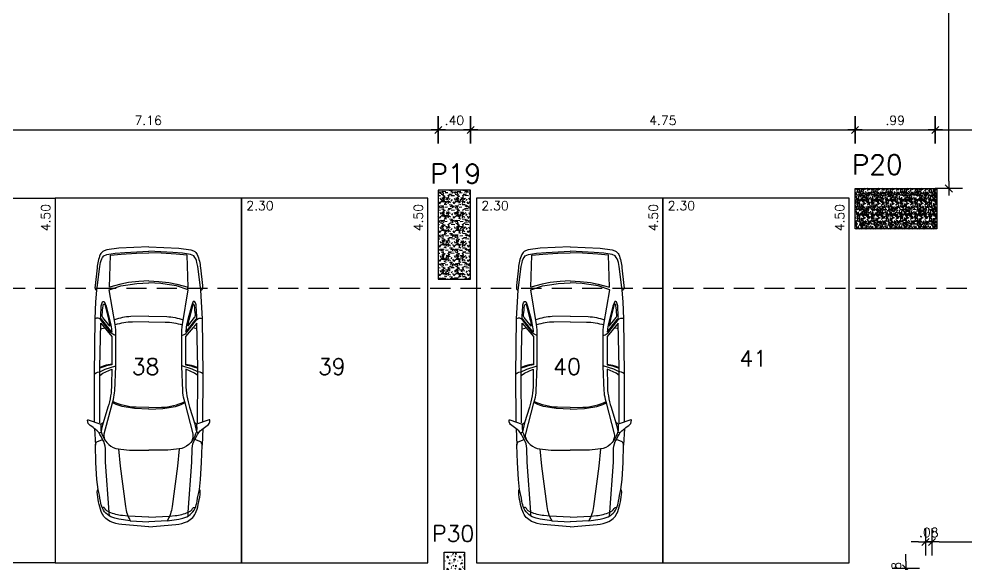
# Model space of a CAD drawing. Header units: millimetres. Extents: x -184.9 to -112.9, y 0.4 to 45.1.
# Drawn here: x -139.86 to -128.16, y 16.68 to 23.41 of the extents above; entities that cross this region are included whole.
import ezdxf

# ---------------------------------------------------------------- set-up
doc = ezdxf.new("R2010")
doc.units = ezdxf.units.MM
doc.linetypes.add('DASHED2', pattern=[0.375, 0.25, -0.125])
for name, color, linetype in [('COTA', 11, 'Continuous'), ('HACHURA 1', 8, 'Continuous'), ('HACHURA PILAR VIGA', 8, 'Continuous'), ('LINHA', 1, 'Continuous'), ('PAREDE', 7, 'Continuous'), ('PILAR', 21, 'Continuous'), ('PROJECAO', 1, 'DASHED2'), ('TEXTO 1', 3, 'Continuous'), ('TEXTO 2', 2, 'Continuous')]:
    doc.layers.add(name, color=color, linetype=linetype)
doc.styles.add('ROMANS', font='romans.shx')
doc.dimstyles.new('TICK75', dxfattribs={"dimtxt": 0.1125, "dimasz": 0.08800000000000001, "dimexe": 0.18, "dimexo": 0.0625, "dimgap": 0.061, "dimtad": 1, "dimrnd": 0.005, "dimzin": 4, "dimdsep": 46, "dimtxsty": 'ROMANS', "dimblk1": 'TICK', "dimblk2": 'TICK', "dimsah": 1, "dimcen": 0.09, "dimse1": 1, "dimse2": 1, "dimclrt": 2, "dimaunit": 1, "dimadec": 0, "dimazin": 0, "dimtfac": 1, "dimtix": 1, "dimtmove": 2, "dimatfit": 3, "dimldrblk": 'TICK', "dimfxl": 1, "dimtolj": 1, "dimtzin": 0, "dimarcsym": 0})

# ---------------------------------------------------------------- blocks, each defined once
blk = doc.blocks.new('TICK')
at = {"layer": 'COTA'}
for p, q in [((0, 1.907592907288972), (0, -1.907600000000002)), ((-1, 0), (1, 0))]:
    blk.add_line(p, q, dxfattribs=at)
at = {"layer": 'COTA', "color": 2}
blk.add_line((0.5, 0.5), (-0.5, -0.5), dxfattribs=at)
blk = doc.blocks.new('*D266')
at = {"layer": 'COTA', "color": 0, "lineweight": -2}
for p, q in [((-128.9066756238203, 16.7185499016454), (-128.9066756238203, 16.8065499016454)), ((-128.9066756238203, 16.6305499016454), (-128.9066756238203, 16.5505499016454)), ((-128.9066756238203, 16.4625499016454), (-128.9066756238203, 16.37454990164539))]:
    blk.add_line(p, q, dxfattribs=at)
at = {"layer": 'Defpoints', "color": 0}
for p in [(-128.1643200238897, 16.6305499016454), (-128.9066756238203, 16.5505499016454), (-128.1643200238897, 16.5505499016454)]:
    blk.add_point(p, dxfattribs=at)
at = {"layer": 'COTA', "color": 0, "lineweight": -2, "xscale": 0.08800000000000001, "yscale": 0.08800000000000001, "zscale": 0.08800000000000001}
for p, rotation in [((-128.9066756238203, 16.6305499016454), 270), ((-128.9066756238203, 16.5505499016454), 90)]:
    blk.add_blockref('TICK', p, dxfattribs=dict(at, rotation=rotation))
at = {"layer": 'COTA', "color": 2, "insert": (-129.0239256238203, 16.5905499016454), "char_height": 0.1125, "attachment_point": 5, "rotation": 90, "style": 'ROMANS'}
blk.add_mtext('\\A1;.08', dxfattribs=at)
blk = doc.blocks.new('*D264')
at = {"layer": 'COTA', "color": 0, "lineweight": -2}
blk.add_line((-128.4963200238878, 16.95653083899388), (-124.772320023889, 16.95653083899388), dxfattribs=at)
at = {"layer": 'Defpoints', "color": 0}
for p in [(-124.684320023889, 16.95653083899388), (-124.684320023889, 16.38639359414131), (-128.5843200238878, 16.1663935941413)]:
    blk.add_point(p, dxfattribs=at)
at = {"layer": 'COTA', "color": 0, "lineweight": -2, "xscale": 0.08800000000000001, "yscale": 0.08800000000000001, "zscale": 0.08800000000000001, "rotation": 180}
blk.add_blockref('TICK', (-128.5843200238878, 16.95653083899388), dxfattribs=at)
at = {"layer": 'COTA', "color": 0, "lineweight": -2, "xscale": 0.08800000000000001, "yscale": 0.08800000000000001, "zscale": 0.08800000000000001}
blk.add_blockref('TICK', (-124.684320023889, 16.95653083899388), dxfattribs=at)
at = {"layer": 'COTA', "color": 2, "insert": (-126.6343200238884, 17.07378083899388), "char_height": 0.1125, "attachment_point": 5, "style": 'ROMANS'}
blk.add_mtext('\\A1;3.90', dxfattribs=at)
blk = doc.blocks.new('*D263')
at = {"layer": 'COTA', "color": 0, "lineweight": -2}
for p, q in [((-128.7523200238878, 16.95653083899388), (-128.8403200238878, 16.95653083899388)), ((-128.6643200238878, 16.95653083899388), (-128.5843200238878, 16.95653083899388)), ((-128.4963200238878, 16.95653083899388), (-128.4083200238878, 16.95653083899388))]:
    blk.add_line(p, q, dxfattribs=at)
at = {"layer": 'Defpoints', "color": 0}
for p in [(-128.5843200238878, 16.95653083899388), (-128.6643200238878, 16.1663935941413), (-128.5843200238878, 16.1663935941413)]:
    blk.add_point(p, dxfattribs=at)
at = {"layer": 'COTA', "color": 0, "lineweight": -2, "xscale": 0.08800000000000001, "yscale": 0.08800000000000001, "zscale": 0.08800000000000001}
blk.add_blockref('TICK', (-128.6643200238878, 16.95653083899388), dxfattribs=at)
at = {"layer": 'COTA', "color": 0, "lineweight": -2, "xscale": 0.08800000000000001, "yscale": 0.08800000000000001, "zscale": 0.08800000000000001, "rotation": 180}
blk.add_blockref('TICK', (-128.5843200238878, 16.95653083899388), dxfattribs=at)
at = {"layer": 'COTA', "color": 2, "insert": (-128.6243200238878, 17.07378083899388), "char_height": 0.1125, "attachment_point": 5, "style": 'ROMANS'}
blk.add_mtext('\\A1;.08', dxfattribs=at)
blk = doc.blocks.new('*D235')
at = {"layer": 'COTA', "color": 0, "lineweight": -2}
blk.add_line((-128.4566717590405, 22.04138287924556), (-122.5173200238896, 22.04138287924556), dxfattribs=at)
at = {"layer": 'Defpoints', "color": 0}
for p in [(-122.4293200238896, 22.04138287924556), (-128.5446717590405, 21.31890395288275), (-122.4293200238896, 20.05554990164538)]:
    blk.add_point(p, dxfattribs=at)
at = {"layer": 'COTA', "color": 0, "lineweight": -2, "xscale": 0.08800000000000001, "yscale": 0.08800000000000001, "zscale": 0.08800000000000001, "rotation": 180}
blk.add_blockref('TICK', (-128.5446717590405, 22.04138287924556), dxfattribs=at)
at = {"layer": 'COTA', "color": 0, "lineweight": -2, "xscale": 0.08800000000000001, "yscale": 0.08800000000000001, "zscale": 0.08800000000000001}
blk.add_blockref('TICK', (-122.4293200238896, 22.04138287924556), dxfattribs=at)
at = {"layer": 'COTA', "color": 2, "insert": (-125.4869958914651, 22.15863287924556), "char_height": 0.1125, "attachment_point": 5, "style": 'ROMANS'}
blk.add_mtext('\\A1;6.12', dxfattribs=at)
blk = doc.blocks.new('*D234')
at = {"layer": 'COTA', "color": 0, "lineweight": -2}
blk.add_line((-129.4463200238876, 22.04138287924556), (-128.6326717590405, 22.04138287924556), dxfattribs=at)
at = {"layer": 'Defpoints', "color": 0}
for p in [(-128.5446717590405, 22.04138287924556), (-129.5343200238875, 21.31890395288278), (-128.5446717590405, 21.31890395288275)]:
    blk.add_point(p, dxfattribs=at)
at = {"layer": 'COTA', "color": 0, "lineweight": -2, "xscale": 0.08800000000000001, "yscale": 0.08800000000000001, "zscale": 0.08800000000000001, "rotation": 180}
blk.add_blockref('TICK', (-129.5343200238875, 22.04138287924556), dxfattribs=at)
at = {"layer": 'COTA', "color": 0, "lineweight": -2, "xscale": 0.08800000000000001, "yscale": 0.08800000000000001, "zscale": 0.08800000000000001}
blk.add_blockref('TICK', (-128.5446717590405, 22.04138287924556), dxfattribs=at)
at = {"layer": 'COTA', "color": 2, "insert": (-129.039495891464, 22.15863287924556), "char_height": 0.1125, "attachment_point": 5, "style": 'ROMANS'}
blk.add_mtext('\\A1;.99', dxfattribs=at)
blk = doc.blocks.new('*D233')
at = {"layer": 'COTA', "color": 0, "lineweight": -2}
blk.add_line((-134.1913200238884, 22.04138287924556), (-129.6223200238875, 22.04138287924556), dxfattribs=at)
at = {"layer": 'Defpoints', "color": 0}
for p in [(-129.5343200238875, 22.04138287924556), (-134.2793200238883, 21.29890395288268), (-129.5343200238875, 21.31890395288278)]:
    blk.add_point(p, dxfattribs=at)
at = {"layer": 'COTA', "color": 0, "lineweight": -2, "xscale": 0.08800000000000001, "yscale": 0.08800000000000001, "zscale": 0.08800000000000001, "rotation": 180}
blk.add_blockref('TICK', (-134.2793200238883, 22.04138287924556), dxfattribs=at)
at = {"layer": 'COTA', "color": 0, "lineweight": -2, "xscale": 0.08800000000000001, "yscale": 0.08800000000000001, "zscale": 0.08800000000000001}
blk.add_blockref('TICK', (-129.5343200238875, 22.04138287924556), dxfattribs=at)
at = {"layer": 'COTA', "color": 2, "insert": (-131.9068200238879, 22.15863287924556), "char_height": 0.1125, "attachment_point": 5, "style": 'ROMANS'}
blk.add_mtext('\\A1;4.75', dxfattribs=at)
blk = doc.blocks.new('*D232')
at = {"layer": 'COTA', "color": 0, "lineweight": -2}
blk.add_line((-134.5913200238884, 22.04138287924556), (-134.3673200238883, 22.04138287924556), dxfattribs=at)
at = {"layer": 'Defpoints', "color": 0}
for p in [(-134.2793200238883, 22.04138287924556), (-134.6793200238884, 21.29890395288268), (-134.2793200238883, 21.29890395288268)]:
    blk.add_point(p, dxfattribs=at)
at = {"layer": 'COTA', "color": 0, "lineweight": -2, "xscale": 0.08800000000000001, "yscale": 0.08800000000000001, "zscale": 0.08800000000000001, "rotation": 180}
blk.add_blockref('TICK', (-134.6793200238884, 22.04138287924556), dxfattribs=at)
at = {"layer": 'COTA', "color": 0, "lineweight": -2, "xscale": 0.08800000000000001, "yscale": 0.08800000000000001, "zscale": 0.08800000000000001}
blk.add_blockref('TICK', (-134.2793200238883, 22.04138287924556), dxfattribs=at)
at = {"layer": 'COTA', "color": 2, "insert": (-134.4793200238884, 22.15863287924556), "char_height": 0.1125, "attachment_point": 5, "style": 'ROMANS'}
blk.add_mtext('\\A1;.40', dxfattribs=at)
blk = doc.blocks.new('*D231')
at = {"layer": 'COTA', "color": 0, "lineweight": -2}
blk.add_line((-141.7513200238883, 22.04138287924556), (-134.7673200238884, 22.04138287924556), dxfattribs=at)
at = {"layer": 'Defpoints', "color": 0}
for p in [(-134.6793200238884, 22.04138287924556), (-141.8393200238883, 21.2989039528826), (-134.6793200238884, 21.29890395288268)]:
    blk.add_point(p, dxfattribs=at)
at = {"layer": 'COTA', "color": 0, "lineweight": -2, "xscale": 0.08800000000000001, "yscale": 0.08800000000000001, "zscale": 0.08800000000000001, "rotation": 180}
blk.add_blockref('TICK', (-141.8393200238883, 22.04138287924556), dxfattribs=at)
at = {"layer": 'COTA', "color": 0, "lineweight": -2, "xscale": 0.08800000000000001, "yscale": 0.08800000000000001, "zscale": 0.08800000000000001}
blk.add_blockref('TICK', (-134.6793200238884, 22.04138287924556), dxfattribs=at)
at = {"layer": 'COTA', "color": 2, "insert": (-138.2593200238884, 22.15863287924556), "char_height": 0.1125, "attachment_point": 5, "style": 'ROMANS'}
blk.add_mtext('\\A1;7.16', dxfattribs=at)
blk = doc.blocks.new('*D120')
at = {"layer": 'COTA', "color": 0, "lineweight": -2}
blk.add_line((-128.3768029590405, 21.40690395288275), (-128.3768029590405, 26.26090395288269), dxfattribs=at)
at = {"layer": 'Defpoints', "color": 0}
for p in [(-128.3768029590405, 26.34890395288269), (-128.1843200238856, 26.34890395288269), (-129.5343200238875, 21.31890395288275)]:
    blk.add_point(p, dxfattribs=at)
at = {"layer": 'COTA', "color": 0, "lineweight": -2, "xscale": 0.08800000000000001, "yscale": 0.08800000000000001, "zscale": 0.08800000000000001}
for p, rotation in [((-128.3768029590405, 26.34890395288269), 90), ((-128.3768029590405, 21.31890395288275), 270)]:
    blk.add_blockref('TICK', p, dxfattribs=dict(at, rotation=rotation))
at = {"layer": 'COTA', "color": 2, "insert": (-128.4940529590405, 23.83390395288272), "char_height": 0.1125, "attachment_point": 5, "rotation": 90, "style": 'ROMANS'}
blk.add_mtext('\\A1;5.03', dxfattribs=at)
blk = doc.blocks.new('VECTRA_P')
for p, q in [((1.15162914757218, 0.6822805562241001), (1.170250023715052, 0.6528511176516076)), ((1.961916044578647, 0.7454139204326111), (1.979962422656069, 0.7223204870060727)), ((1.979962422656069, 0.7223204870060727), (1.985978891584992, 0.7042858849629283)), ((1.985978891584992, 0.7042858849629283), (1.989588754992653, 0.6790374284784093)), ((1.989588754992653, 0.6790374284784093), (1.990423900686153, 0.671493906475348)), ((1.990423900686153, 0.671493906475348), (2.026474363584001, 0.5958986722658892)), ((2.068383374160682, 0.6255172471384185), (2.051368606376137, 0.671764355265168)), ((2.57970397046207, 0.6599597216620623), (2.594454901774334, 0.6032199314345235)), ((2.026474363584001, 0.5958986722658892), (2.072112204241598, 0.4536526510405565)), ((2.080714606053597, 0.581919385452693), (2.068383374160682, 0.6255172471384185)), ((2.085457364538449, 0.5582249002189883), (2.080714606053597, 0.581919385452693)), ((2.098737148128357, 0.5045626529906713), (2.085457364538449, 0.5582249002189883)), ((2.026474363584001, -0.5958986722660029), (2.072112204241598, -0.4536526510406702)), ((2.098737148128357, -0.5045626529906713), (2.085457364538449, -0.558224900219102)), ((1.990423900686153, -0.671493906475348), (2.026474363584001, -0.5958986722660029)), ((2.068383374160682, -0.6255172471384185), (2.051368606376137, -0.671764355265168)), ((2.080714606053597, -0.5819193854528066), (2.068383374160682, -0.6255172471384185)), ((2.085457364538449, -0.558224900219102), (2.080714606053597, -0.5819193854528066)), ((2.57970397046207, -0.659959721662176), (2.594454901774334, -0.6032199314345235)), ((1.15162914757218, -0.6822805562241001), (1.170250023715052, -0.6528511176517213)), ((1.961916044578647, -0.7454139204326111), (1.979962422656069, -0.7223204870060727)), ((1.979962422656069, -0.7223204870060727), (1.985978891584992, -0.7042858849629283)), ((1.985978891584992, -0.7042858849629283), (1.989588754992653, -0.679037428478523)), ((1.989588754992653, -0.679037428478523), (1.990423900686153, -0.671493906475348))]:
    blk.add_line(p, q)
for points in [[(-0.1320190883282919, 0), (-0.1008528512771925, 0.3712777887999437, -0.08670154319651346), (-0.05929786854237307, 0.5295766547779976, -0.2061370853005027), (0.07575582534574465, 0.6515446477206979, -0.06357708614580351), (0.3432660117429904, 0.7060409657887021, -0.1929015418481739), (0.3793655732205217, 0.6945910887162654), (0.5171960851145485, 0.7108090287478035), (0.7461727013100798, 0.7246750477327168), (0.9844009200173609, 0.7316080572252304, -0.2123161555323496), (1.031544989413998, 0.7122664558220322), (1.064733379409393, 0.6333655615015914), (1.105932718829692, 0.6539484086813445, 0.1044151366488792), (1.200920117955526, 0.7294188256335019, 0.0301351806626627), (1.253563734945978, 0.8014587652172622, -0.2682936796714216), (1.326807051562739, 0.8391939651780831, -0.4785956254922227), (1.33322840580616, 0.8303783016676789), (1.272714654757706, 0.6570473592398685), (1.205592214469572, 0.6575789908431489, 0.07179212366907503), (1.169655606317587, 0.6526825542728147, 0.07499638974959891), (1.055311823190578, 0.6004538237247061, 0.06072865727079466), (0.9932394701028251, 0.5482251102067721, 0.1684271616291917), (0.9344133794095235, 0.4151684846918897), (0.6970827053457818, 0.3922725282805004), (0.1430190510846003, 0.319669689655143, 0.09778805919175905), (-0.0518805754039704, 0.2539442399047402), (-0.02765396015858457, 0.4118647800966073), (-0.01496385400581346, 0.4671945899776802, -0.2331102208790654), (0.121166552410326, 0.6343367594729443, -0.06836519186026477), (0.2170667534214807, 0.6632412582611096, 0.01729510242172204), (0.3793655732205217, 0.6945910887162654, -1.253436740119883)], [(1.940061953170733, 0.6712413627540172), (1.973903712108701, 0.6277661184738008), (2.027083576273853, 0.5070015131835817), (1.81919857112964, 0.5094168206165932, -0.07434063790939607), (1.504953777822791, 0.5601379361052068), (1.291541432971783, 0.6263506538005004), (1.209012588917417, 0.646667233878361), (1.170250023715052, 0.6528511176516076)], [(1.302480391907473, 0.7423060514022382), (1.956488019347141, 0.7454784870308231), (2.719981998016639, 0.7363966926600369), (2.953366491197812, 0.724027900315491), (3.109233037354905, 0.7120479754479447), (3.435155155121226, 0.671325304586162), (3.492107656522627, 0.6606554445138499, -0.1399637996152884), (3.579909403339805, 0.6167904471864176), (3.598752007202737, 0.5730169360675745), (3.618832332368783, 0.4626404092400662), (3.629509649335454, 0.3282160887494001), (3.644570521449356, 0)], [(2.491741989655896, 0.4525810770871885), (2.499265473029567, 0.4769270229556923, -0.2003298297804957), (2.54221463858628, 0.5284238978956637), (2.703274031861039, 0.6560932425543342, 0.3624230789309417), (2.719981998016639, 0.7363966926600369, -80.84350076330199)], [(2.534698532370136, 0.5080397249730595), (2.711863858989151, 0.6496561353155812, -0.2146323262784144), (2.749444390069829, 0.659311796173597), (2.89439782008418, 0.65072898652204, -0.1319395890471765), (2.949158005421083, 0.6324904989821789, -0.5639220405625647), (2.948084284509111, 0.6056692188208217), (2.891176627432099, 0.5852850288679292), (2.70864266633707, 0.5370067075473344), (2.630260441439795, 0.519841088243993, -0.04639468910887844), (2.534698532370136, 0.5080397249730595, 1.803463411316748)], [(3.705103418840444, 0), (3.687676118608668, 0.4123476542511071), (3.666376141500322, 0.5768040427533379), (3.650885224581053, 0.6135648771266915, 0.1959473859716668), (3.598603413634144, 0.6658039790636394, 0.08120935695297105), (3.41700870031022, 0.709461599704241), (3.175920377006562, 0.7366809606781999), (3.144455636507253, 0.7379122608207354, 0.3157387096905431), (3.104851987431431, 0.7123847035670678, 0.1957327759611312)], [(0, 0), (0.01100997788407199, 0.2846534889434906), (0.01990737984293389, 0.3623728700364381, -0.0682736265983916), (0.06561340932655924, 0.5411331068120262, -0.1604009858186431), (0.1163875355390971, 0.6008365603314587, 0.06879540109318083), (0.1306029470446859, 0.6124578633485953, 0.4314913820364382), (0.1299568178129356, 0.6221422882064189), (0.121166552410326, 0.6343367594729443)], [(0.01380427847098531, 0.5384462209282219), (0.06561340932655924, 0.5411331068120262), (0.7545740267116834, 0.59217929466638), (0.9415556832018055, 0.5951214652479848, 0.1436300784178557), (1.064733379409393, 0.6333655615015914, -3.590325510716907)], [(1.045618133581172, 0.59388372044873), (1.076727934833489, 0.6047294415595843, -0.1328747460121915), (1.14068964302966, 0.6092944024107965), (1.566232963750565, 0.4994861561666539), (1.61415760560368, 0.4854507548602669, 0.06103242020598566), (1.731238507991758, 0.4661977104719881), (2.071216763625834, 0.4536549376532548), (2.569494616824027, 0.4523825266196582), (2.638939209312703, 0.4606149740656065), (3.118040953292134, 0.5408943775357784), (3.16894401815588, 0.3819467633020395), (3.190399290052714, 0.2533203557342176), (3.201126926001141, 0.1648896877585457), (3.212393651159488, 0)], [(2.618813082505106, 0.5352526315029991), (2.738148077828868, 0.6295860673130846, -0.2033426459790119), (2.776667617351364, 0.6401514130774331, 0.01387406641713885), (2.89751316936087, 0.6273220561341759, -0.2240254394216894), (2.918661142458333, 0.6152473752605374, -0.4267739444706883), (2.91647181800986, 0.6041927179279583), (2.715002453122445, 0.5522516273764495, -0.03871868372115205), (2.618813082505106, 0.5352526315029991, -4.743429449944328)], [(1.481285098968407, 0), (1.489861314243534, 0.1939859806047934), (1.500581560900347, 0.2796779036804082, -0.09356540660945266), (1.570813820307233, 0.498144588288028, -2.549356773437184)], [(1.500579436852966, 0), (1.506612150256963, 0.174864119810195, -0.1047644017369665), (1.585753946143235, 0.4937691635885813, 2.883450233120003)], [(2.675595540450946, 0), (2.67368617143126, 0.2247297064131999, 0.07648709176800697), (2.635403330633146, 0.4601958062893345, 15.10237595603503)], [(2.753879311264434, 0), (2.748151234121508, 0.245715505041403, 0.08483540131401172), (2.704118509171327, 0.4715365692737805, 10.94108114347921)], [(-0.1320190883282919, 0), (-0.1008528512771925, -0.3712777888000574, 0.08670154319651346), (-0.05929786854237307, -0.5295766547779976, 0.2061370853005027), (0.07575582534574465, -0.6515446477206979, 0.06357708614580351), (0.3432660117429904, -0.7060409657888158, 0.1929015418481739), (0.3793655732205217, -0.6945910887162654), (0.5171960851145485, -0.7108090287478035), (0.7461727013100798, -0.7246750477328305), (0.9844009200173609, -0.731608057225344, 0.2123161555323496), (1.031544989413998, -0.7122664558220322), (1.064733379409393, -0.6333655615017051), (1.105932718829692, -0.6539484086813445, -0.1044151366488792), (1.200920117955526, -0.7294188256335019, -0.0301351806626627), (1.253563734945978, -0.8014587652172622, 0.2682936796714216), (1.326807051562739, -0.8391939651781968, 0.4785956254922227), (1.33322840580616, -0.8303783016676789), (1.272714654757706, -0.6570473592399821), (1.205592214469572, -0.6575789908432625, -0.07179212366907503), (1.169655606317587, -0.6526825542728147, -0.07499638974959891), (1.055311823190578, -0.6004538237247061, -0.06072865727079466), (0.9932394701028251, -0.5482251102067721, -0.1684271616291917), (0.9344133794095235, -0.4151684846920034), (0.6970827053457818, -0.3922725282806141), (0.1430190510846003, -0.3196696896552567, -0.09778805919175905), (-0.0518805754039704, -0.2539442399048539), (-0.02765396015858457, -0.411864780096721), (-0.01496385400581346, -0.4671945899776802, 0.2331102208790654), (0.121166552410326, -0.634336759473058, 0.06836519186026477), (0.2170667534214807, -0.6632412582611096, -0.01729510242172204), (0.3793655732205217, -0.6945910887162654, 1.253436740119883)], [(0, 0), (0.01100997788407199, -0.2846534889434906), (0.01990737984293389, -0.3623728700365518, 0.0682736265983916), (0.06561340932655924, -0.5411331068120262, 0.1604009858186431), (0.1163875355390971, -0.6008365603314587, -0.06879540109318083), (0.1306029470446859, -0.612457863348709, -0.4314913820364382), (0.1299568178129356, -0.6221422882065326), (0.121166552410326, -0.634336759473058)], [(1.045618133581172, -0.59388372044873), (1.076727934833489, -0.6047294415595843, 0.1328747460121915), (1.14068964302966, -0.6092944024107965), (1.566232963750565, -0.4994861561666539), (1.61415760560368, -0.4854507548602669, -0.06103242020598566), (1.731238507991758, -0.4661977104719881), (2.071216763625834, -0.4536549376533685), (2.569494616824027, -0.4523825266196582), (2.638939209312703, -0.4606149740657202), (3.118040953292134, -0.5408943775357784), (3.16894401815588, -0.3819467633021532), (3.190399290052714, -0.2533203557342176), (3.201126926001141, -0.1648896877585457), (3.212393651159488, 0)], [(1.302480391907473, -0.7423060514022382), (1.956488019347141, -0.7454784870308231), (2.719981998016639, -0.7363966926601506), (2.953366491197812, -0.724027900315491), (3.109233037354905, -0.7120479754479447), (3.435155155121226, -0.671325304586162), (3.492107656522627, -0.6606554445139636, 0.1399637996152884), (3.579909403339805, -0.6167904471865313), (3.598752007202737, -0.5730169360675745), (3.618832332368783, -0.4626404092401799), (3.629509649335454, -0.3282160887496275), (3.644570521449356, 0)], [(1.481285098968407, 0), (1.489861314243534, -0.1939859806049071), (1.500581560900347, -0.2796779036805219, 0.09356540660945266), (1.570813820307233, -0.498144588288028, 2.549356773437184)], [(1.500579436852966, 0), (1.506612150256963, -0.1748641198103087, 0.1047644017369665), (1.585753946143235, -0.4937691635886949, -2.883450233120003)], [(2.675595540450946, 0), (2.67368617143126, -0.2247297064133136, -0.07648709176800697), (2.635403330633146, -0.4601958062894482, -15.10237595603503)], [(2.753879311264434, 0), (2.748151234121508, -0.245715505041403, -0.08483540131401172), (2.704118509171327, -0.4715365692737805, -10.94108114347921)], [(3.705103418840444, 0), (3.687676118608668, -0.4123476542511071), (3.666376141500322, -0.5768040427534515), (3.650885224581053, -0.6135648771266915, -0.1959473859716668), (3.598603413634144, -0.6658039790637531, -0.08120935695297105), (3.41700870031022, -0.7094615997043547), (3.175920377006562, -0.7366809606781999), (3.144455636507253, -0.7379122608207354, -0.3157387096905431), (3.104851987431431, -0.7123847035671815, -0.1957327759611312)], [(1.940061953170733, -0.6712413627541309), (1.973903712108701, -0.6277661184738008), (2.027083576273853, -0.5070015131836954), (1.81919857112964, -0.5094168206165932, 0.07434063790939607), (1.504953777822791, -0.5601379361052068), (1.291541432971783, -0.6263506538005004), (1.209012588917417, -0.646667233878361), (1.170250023715052, -0.6528511176517213)], [(2.491741989655896, -0.4525810770871885), (2.499265473029567, -0.4769270229556923, 0.2003298297804957), (2.54221463858628, -0.5284238978957774), (2.703274031861039, -0.6560932425543342, -0.3624230789309417), (2.719981998016639, -0.7363966926601506, 80.84350076330199)], [(2.534698532370136, -0.5080397249730595), (2.711863858989151, -0.6496561353156949, 0.2146323262784144), (2.749444390069829, -0.6593117961737107), (2.89439782008418, -0.6507289865221537, 0.1319395890471765), (2.949158005421083, -0.6324904989821789, 0.5639220405625647), (2.948084284509111, -0.6056692188208217), (2.891176627432099, -0.5852850288680429), (2.70864266633707, -0.5370067075474481), (2.630260441439795, -0.5198410882441067, 0.04639468910887844), (2.534698532370136, -0.5080397249730595, -1.803463411316748)], [(0.01380427847098531, -0.5384462209282219), (0.06561340932655924, -0.5411331068120262), (0.7545740267116834, -0.5921792946664937), (0.9415556832018055, -0.5951214652480985, -0.1436300784178557), (1.064733379409393, -0.6333655615017051, 3.590325510716907)], [(2.618813082505106, -0.5352526315029991), (2.738148077828868, -0.6295860673130846, 0.2033426459790119), (2.776667617351364, -0.6401514130775467, -0.01387406641713885), (2.89751316936087, -0.6273220561342896, 0.2240254394216894), (2.918661142458333, -0.6152473752606511, 0.4267739444706883), (2.91647181800986, -0.6041927179279583), (2.715002453122445, -0.5522516273766769, 0.03871868372115205), (2.618813082505106, -0.5352526315029991, 4.743429449944328)]]:
    blk.add_lwpolyline(points, format="xyb")
for points in [[(1.212392335146291, 0.74363472035634), (0.9844009200173609, 0.7316080572252304)], [(1.272714654757706, 0.6570473592398685), (1.297673131656929, 0.6244482501025459)], [(1.294064591853857, 0.6693665426258804), (1.940061953170733, 0.6712413627540172), (2.050083299866142, 0.6717930729574846), (2.66005630893266, 0.6581644038028571), (2.476662228310715, 0.5045626529906713), (2.088298292876033, 0.5045626529906713), (2.072177610864721, 0.5781282596408346), (2.059846408887942, 0.6150916681859826), (2.03991356029573, 0.6717420760440973)], [(3.23704989238399, 0), (3.231188897740527, 0.1366836483657607), (3.214458973123207, 0.2773760684380022), (3.195316758914156, 0.3836347962494528), (3.152778491820179, 0.5387725514564181), (3.590922589038996, 0.5260215163808653), (3.605810964572182, 0.3772592872267069), (3.618572450683615, 0.168992159598929), (3.622826289359487, 0)], [(-0.0518805754039704, 0.2539442399047402), (-0.06750177720167017, 0)], [(-0.0518805754039704, -0.2539442399048539), (-0.06750177720167017, 0)], [(3.23704989238399, 0), (3.231188897740527, -0.1366836483658744), (3.214458973123207, -0.2773760684380022), (3.195316758914156, -0.3836347962494528), (3.152778491820179, -0.5387725514565318), (3.590922589038996, -0.5260215163809789), (3.605810964572182, -0.3772592872268206), (3.618572450683615, -0.168992159598929), (3.622826289359487, 0)], [(1.294064591853857, -0.6693665426258804), (1.940061953170733, -0.6712413627541309), (2.050083299866142, -0.6717930729574846), (2.66005630893266, -0.6581644038029708), (2.476662228310715, -0.5045626529906713), (2.088298292876033, -0.5045626529906713), (2.072177610864721, -0.5781282596408346), (2.059846408887942, -0.6150916681859826), (2.03991356029573, -0.671742076044211)], [(1.272714654757706, -0.6570473592399821), (1.297673131656929, -0.6244482501025459)], [(1.212392335146291, -0.74363472035634), (0.9844009200173609, -0.731608057225344)]]:
    blk.add_lwpolyline(points)
for points in [[(0.9344133794095235, 0.4151684846918897, 0), (0.9293419320706562, 0.3808266873643333, 0), (0.916062627139322, 0.2630692569108533, 0), (0.916062627139322, 0, 0)], [(0.9344133794095235, -0.4151684846920034, 0), (0.9293419320706562, -0.380826687364447, 0), (0.916062627139322, -0.2630692569109669, 0), (0.916062627139322, 0, 0)]]:
    blk.add_polyline3d(points)
blk = doc.blocks.new('ESTRUTURA(20-03-2019)')
at = {"layer": 'HACHURA 1'}
h = blk.add_hatch(dxfattribs=at)
h.set_pattern_fill('GRAVEL', color=256, scale=0.007, style=0)
h.set_pattern_definition([(228.0128, (-1512.383619496163, 91.48711716250493), (-1.422401208612721, -1.60020196626588), [0.02392047, -2.368135]), (184.9697, (-1512.399621496163, 91.46933716250493), (2.133603451432539, 0.1777987452771221), [0.04104835, -4.06378]), (132.5104, (-1512.440515496163, 91.46578116250492), (1.777998706283219, -1.955801910472229), [0.02894374, -2.865429]), (267.2737, (-1512.509857496163, 91.42133116250493), (0.1777992279579721, 3.55599885573565), [0.03738035, -3.700648]), (292.8337, (-1512.511635496163, 91.38399316250492), (-0.8890025238851333, 2.133601213103578), [0.03665438, -3.628786]), (357.2737, (-1512.497411496163, 91.35021116250492), (-3.55599885573565, 0.1777992279579723), [0.03738035, -3.700648]), (37.6942, (-1512.460073496163, 91.34843316250493), (-2.311401460286795, -1.777998414988943), [0.04943357999999999, -4.893917000000001]), (72.2553, (-1512.420957496163, 91.37865916250493), (1.244602489582704, 3.911601134422548), [0.0466704, -4.620371]), (121.4296, (-1512.406733496163, 91.42310916250493), (-1.422400366468514, 2.311397281198088), [0.03750691, -3.713185]), (175.2364, (-1512.426291496163, 91.45511316250493), (1.955798463713812, -0.1777983313904809), [0.04281990999999957, -2.098172999999972]), (222.3974, (-1512.468963496163, 91.45866916250492), (-2.13360006420678, -1.955797455544588), [0.05537546, -5.482176]), (138.8141, (-1512.333835496163, 91.41955316250493), (-1.244599207195732, 1.06679835899868), [0.01890035, -1.871142]), (171.4692, (-1512.348059496163, 91.43199916250492), (2.311396471691398, -0.3556008960031989), [0.03595773999999956, -3.559821999999972]), (225, (-1512.383619496163, 91.43733316250493), (-3.730349362740526e-17, -0.1777998788090138), [0.02514463, -0.2263023]), (203.1986, (-1512.396065496163, 91.45866916250492), (0.8890029977913583, 0.3556015592014385), [0.01354087, -1.340542]), (291.8014, (-1512.408511496163, 91.45333516250493), (-0.1778001247326156, 0.5334003436112306), [0.01914962, -0.9383360000000001]), (30.9638, (-1512.401399496163, 91.43555516250493), (0.5333994368365759, 0.3556002771062386), [0.03110239999999978, -1.005640999999986]), (161.5651, (-1512.374729496163, 91.45155716250493), (0.3556001622726687, -0.1777997355725554), [0.02249009, -0.539763]), (16.38950000000001, (-1512.511635496163, 91.45333516250493), (1.778000980977855, 0.5333988904977464), [0.03150616000000001, -3.119116]), (70.3462, (-1512.481409496163, 91.46222516250492), (-0.7111980182073556, -1.95579723419815), [0.02643193, -2.616754]), (293.1986, (-1512.374729496163, 91.48711716250493), (-0.3556015592014385, 0.8890029977913584), [0.0270816, -1.327004]), (343.6105, (-1512.364061496163, 91.46222516250492), (-1.778000980977855, 0.5333988904977468), [0.03150615999999957, -3.119115999999972]), (339.444, (-1512.511635496163, 91.34309916250493), (-0.8890011034979137, 0.3555995685235097), [0.03038245, -1.488739]), (294.7751, (-1512.483187496163, 91.33243116250493), (-0.8889979282538788, 1.955799091830967), [0.02545703999999978, -2.520251999999972]), (66.80140000000002, (-1512.372951496163, 91.30931716250493), (0.3556015592014388, 0.8890029977913583), [0.0270816, -1.327004]), (17.35400000000001, (-1512.362283496163, 91.33420916250492), (-2.311400124730197, -0.7111989272923943), [0.02980481, -2.950667999999999]), (69.444, (-1512.460073496163, 91.30931716250493), (-0.3555995685235101, -0.8890011034979135), [0.01519126, -1.503936]), (101.3098999999999, (-1512.383619496163, 91.30931716250493), (-0.1777991224021144, 0.7111977222631835), [0.009066049999999897, -0.8975399999999933]), (165.9638, (-1512.385397496163, 91.31820716250492), (0.5334003748288021, -0.1777996922886549), [0.03665438, -0.6964335]), (186.0090000000001, (-1512.420957496163, 91.32709716250493), (1.777997378109956, 0.1777995847983501), [0.03396869, -3.362898]), (303.6901, (-1512.401399496163, 91.41955316250493), (-0.1778000609915063, 0.3555996569462287), [0.02564268, -0.6154246]), (353.1572, (-1512.387175496163, 91.39821716250492), (3.02260124996504, -0.3556015926158388), [0.04476898999999999, -4.43212]), (60.94540000000001, (-1512.342725496163, 91.39288316250493), (-0.7111983456080363, -1.244597032758389), [0.01830556, -1.812258]), (90, (-1512.333835496163, 91.40888516250493), (-0.1778, 0.1778), [0.010668, -0.167132]), (120.2564, (-1512.424513496163, 91.33243116250493), (0.7111984926785277, -1.244599372273429), [0.02470069, -2.445373]), (48.01279999999999, (-1512.436959496163, 91.35376716250492), (1.42240120861272, 1.600201966265881), [0.04784101, -2.344216]), (0, (-1512.404955496163, 91.38932716250493), (0.1778, 0.1778), [0.046228, -0.131572]), (325.3048, (-1512.358727496163, 91.38932716250493), (-1.777996919366758, 1.244600118333933), [0.0281127, -2.783151]), (254.0546, (-1512.335613496163, 91.37332516250493), (-0.1778004535791032, -0.7112016942242539), [0.02588803, -1.268519]), (207.646, (-1512.342725496163, 91.34843316250493), (-3.37819881343159, -1.778001118230637), [0.04215015, -4.172875]), (175.4261, (-1512.380063496163, 91.32887516250493), (-2.311400532332326, 0.1777991397853624), [0.04459202999999956, -4.414605999999944]), (175.4261, (-1512.380063496163, 91.32887516250493), (-2.311400532332326, 0.1777991397853624), [0.04459202999999956, -4.414605999999944])])
h.paths.add_polyline_path([(-7.244999999999891, 0.1100000000000421), (-6.844999999999573, 0.1100000000000421), (-6.8449999999998, 1.210000000000008), (-7.244999999999436, 1.210000000000065)])
h = blk.add_hatch(dxfattribs=at)
h.set_pattern_fill('GRAVEL', color=256, scale=0.007, angle=90, style=0)
h.set_pattern_definition([(318.0128, (-92.37711716250351, -1499.008619496164), (1.60020196626588, -1.422401208612721), [0.02392047, -2.368135]), (274.9697, (-92.3593371625036, -1499.024621496164), (-0.1777987452771219, 2.133603451432539), [0.04104835, -4.06378]), (222.5104, (-92.35578116250349, -1499.065515496164), (1.955801910472229, 1.777998706283218), [0.02894374, -2.865429]), (357.2737, (-92.31133116250362, -1499.134857496164), (-3.55599885573565, 0.1777992279579723), [0.03738035, -3.700648]), (22.83370000000001, (-92.27399316250353, -1499.136635496164), (-2.133601213103578, -0.8890025238851332), [0.03665438, -3.628786]), (87.27370000000002, (-92.24021116250356, -1499.122411496164), (-0.1777992279579725, -3.55599885573565), [0.03738035, -3.700648]), (127.6942, (-92.2384331625035, -1499.085073496164), (1.777998414988942, -2.311401460286795), [0.04943357999999999, -4.893917000000001]), (162.2553, (-92.26865916250358, -1499.045957496164), (-3.911601134422548, 1.244602489582704), [0.0466704, -4.620371]), (211.4296, (-92.31310916250368, -1499.031733496164), (-2.311397281198088, -1.422400366468513), [0.03750691, -3.713185]), (265.2364, (-92.3451131625036, -1499.051291496164), (0.177798331390481, 1.955798463713812), [0.04281990999999957, -2.098172999999973]), (312.3974, (-92.34866916250348, -1499.093963496164), (1.955797455544588, -2.13360006420678), [0.05537546, -5.482176]), (228.8141, (-92.30955316250356, -1498.958835496164), (-1.06679835899868, -1.244599207195732), [0.01890034999999979, -1.871141999999987]), (261.4692, (-92.32199916250352, -1498.973059496164), (0.3556008960031991, 2.311396471691398), [0.03595773999999999, -3.559822]), (315, (-92.32733316250346, -1499.008619496164), (0.1777998788090138, -4.819059625101757e-17), [0.02514463, -0.2263023]), (293.1985999999999, (-92.34866916250348, -1499.021065496164), (-0.3556015592014385, 0.8890029977913583), [0.01354087, -1.340542]), (21.80139999999999, (-92.34333516250354, -1499.033511496164), (-0.5334003436112306, -0.1778001247326156), [0.01914962, -0.9383360000000001]), (120.9638, (-92.32555516250363, -1499.026399496164), (-0.3556002771062386, 0.5333994368365759), [0.0311024, -1.005641]), (251.5651, (-92.34155716250348, -1498.999729496164), (0.1777997355725554, 0.3556001622726687), [0.02249008999999979, -0.5397629999999933]), (106.3895, (-92.34333516250354, -1499.136635496164), (-0.5333988904977462, 1.778000980977855), [0.03150616000000001, -3.119116]), (160.3462, (-92.3522251625036, -1499.106409496164), (1.95579723419815, -0.7111980182073557), [0.02643193, -2.616754]), (23.19859999999998, (-92.37711716250351, -1498.999729496164), (-0.8890029977913584, -0.3556015592014384), [0.0270816, -1.327004]), (73.61049999999997, (-92.3522251625036, -1498.989061496164), (-0.5333988904977469, -1.778000980977855), [0.03150615999999958, -3.119115999999972]), (69.44400000000003, (-92.23309916250355, -1499.136635496164), (-0.3555995685235097, -0.8890011034979137), [0.03038245, -1.488739]), (24.77509999999999, (-92.22243116250365, -1499.108187496164), (-1.955799091830967, -0.8889979282538787), [0.02545703999999978, -2.520251999999973]), (156.8014, (-92.19931716250358, -1498.997951496164), (-0.8890029977913583, 0.3556015592014388), [0.0270816, -1.327004]), (107.354, (-92.22420916250348, -1498.987283496164), (0.7111989272923942, -2.311400124730197), [0.02980480999999999, -2.950667999999999]), (159.444, (-92.19931716250358, -1499.085073496164), (0.8890011034979135, -0.3555995685235102), [0.01519126, -1.503936]), (191.3099, (-92.19931716250358, -1499.008619496164), (-0.7111977222631835, -0.1777991224021143), [0.009066049999999999, -0.8975399999999999]), (255.9638, (-92.20820716250364, -1499.010397496164), (0.1777996922886549, 0.5334003748288021), [0.03665438, -0.6964335]), (276.0090000000001, (-92.21709716250348, -1499.045957496164), (-0.17779958479835, 1.777997378109956), [0.03396869, -3.362898]), (33.69009999999997, (-92.30955316250356, -1499.026399496164), (-0.3555996569462287, -0.1778000609915063), [0.02564268, -0.6154246]), (83.15719999999997, (-92.28821716250354, -1499.012175496164), (0.355601592615839, 3.02260124996504), [0.04476898999999999, -4.43212]), (150.9454, (-92.2828831625036, -1498.967725496164), (1.244597032758389, -0.7111983456080364), [0.01830556, -1.812258]), (180, (-92.29888516250367, -1498.958835496164), (-0.1778, -0.1778), [0.010668, -0.167132]), (210.2564, (-92.22243116250365, -1499.049513496164), (1.244599372273429, 0.7111984926785276), [0.02470069, -2.445373]), (138.0128, (-92.24376716250367, -1499.061959496164), (-1.600201966265881, 1.42240120861272), [0.04784101, -2.344216]), (90, (-92.27932716250348, -1499.029955496164), (-0.1778, 0.1778), [0.046228, -0.131572]), (55.30480000000001, (-92.27932716250348, -1498.983727496164), (-1.244600118333933, -1.777996919366758), [0.0281127, -2.783151]), (344.0546, (-92.26332516250363, -1498.960613496164), (0.7112016942242539, -0.1778004535791033), [0.02588803, -1.268519]), (297.646, (-92.2384331625035, -1498.967725496164), (1.778001118230637, -3.37819881343159), [0.04215015, -4.172875]), (265.4261, (-92.21887516250354, -1499.005063496164), (-0.1777991397853625, -2.311400532332326), [0.04459202999999998, -4.414605999999998]), (265.4261, (-92.21887516250354, -1499.005063496164), (-0.1777991397853625, -2.311400532332326), [0.04459202999999998, -4.414605999999998])])
h.paths.add_polyline_path([(-2.099999999998545, 1.230000000000075), (-2.099999999998545, 0.730000000000075), (-1.089999999998781, 0.730000000000075), (-1.089999999998781, 1.230000000000075)])
at = {"layer": 'PILAR'}
for points in [[(-7.244999999999436, 1.210000000000036), (-7.244999999999436, 0.1100000000000705), (-6.844999999999345, 0.1100000000000705), (-6.844999999999345, 1.210000000000008), (-7.244999999999436, 1.210000000000008)], [(-2.099999999998545, 1.230000000000075), (-1.089999999998781, 1.230000000000075), (-1.089999999998781, 0.730000000000075), (-2.099999999998545, 0.730000000000075), (-2.099999999998545, 1.230000000000075)]]:
    blk.add_lwpolyline(points, dxfattribs=at)
at = {"layer": 'PROJECAO', "color": 11}
blk.add_line((-29.46999999999866, 0), (2.273736754432321e-13, 0), dxfattribs=at)

msp = doc.modelspace()

# ---------------------------------------------------------------- hatches: boundary and pattern name
at = {"layer": 'HACHURA 1'}
h = msp.add_hatch(dxfattribs=at)
h.set_pattern_fill('GRAVEL', color=256, scale=0.007, angle=90, style=0)
h.set_pattern_definition([(318.0128, (-219.8114371863925, -1478.919715543281), (1.60020196626588, -1.422401208612721), [0.02392047, -2.368135]), (274.9697, (-219.7936571863926, -1478.935717543281), (-0.1777987452771219, 2.133603451432539), [0.04104835, -4.06378]), (222.5104, (-219.7901011863925, -1478.976611543281), (1.955801910472229, 1.777998706283218), [0.02894374, -2.865429]), (357.2737, (-219.7456511863926, -1479.045953543281), (-3.55599885573565, 0.1777992279579723), [0.03738035, -3.700648]), (22.83370000000001, (-219.7083131863925, -1479.047731543281), (-2.133601213103578, -0.8890025238851332), [0.03665438, -3.628786]), (87.27370000000002, (-219.6745311863926, -1479.033507543281), (-0.1777992279579725, -3.55599885573565), [0.03738035, -3.700648]), (127.6942, (-219.6727531863925, -1478.996169543281), (1.777998414988942, -2.311401460286795), [0.04943357999999999, -4.893917000000001]), (162.2553, (-219.7029791863926, -1478.957053543281), (-3.911601134422548, 1.244602489582704), [0.0466704, -4.620371]), (211.4295999999999, (-219.7474291863927, -1478.942829543281), (-2.311397281198088, -1.422400366468513), [0.03750691, -3.713185]), (265.2364, (-219.7794331863926, -1478.962387543281), (0.177798331390481, 1.955798463713812), [0.04281990999999967, -2.098172999999979]), (312.3974, (-219.7829891863925, -1479.005059543281), (1.955797455544588, -2.13360006420678), [0.05537546, -5.482176]), (228.8141, (-219.7438731863926, -1478.869931543281), (-1.06679835899868, -1.244599207195732), [0.01890034999999984, -1.87114199999999]), (261.4692, (-219.7563191863925, -1478.884155543281), (0.3556008960031991, 2.311396471691398), [0.03595773999999999, -3.559822]), (315, (-219.7616531863925, -1478.919715543281), (0.1777998788090138, -4.819059625101757e-17), [0.02514463, -0.2263023]), (293.1985999999999, (-219.7829891863925, -1478.932161543281), (-0.3556015592014385, 0.8890029977913583), [0.01354087, -1.340542]), (21.80139999999999, (-219.7776551863925, -1478.944607543281), (-0.5334003436112306, -0.1778001247326156), [0.01914962, -0.9383360000000001]), (120.9638, (-219.7598751863926, -1478.937495543281), (-0.3556002771062386, 0.5333994368365759), [0.0311024, -1.005641]), (251.5651, (-219.7758771863925, -1478.910825543281), (0.1777997355725554, 0.3556001622726687), [0.02249008999999984, -0.5397629999999949]), (106.3895, (-219.7776551863925, -1479.047731543281), (-0.5333988904977462, 1.778000980977855), [0.03150616000000001, -3.119116]), (160.3462, (-219.7865451863926, -1479.017505543281), (1.95579723419815, -0.7111980182073557), [0.02643193, -2.616754]), (23.19859999999998, (-219.8114371863925, -1478.910825543281), (-0.8890029977913584, -0.3556015592014384), [0.0270816, -1.327004]), (73.61049999999997, (-219.7865451863926, -1478.900157543281), (-0.5333988904977469, -1.778000980977855), [0.03150615999999967, -3.119115999999979]), (69.44400000000003, (-219.6674191863926, -1479.047731543281), (-0.3555995685235097, -0.8890011034979137), [0.03038245, -1.488739]), (24.77509999999999, (-219.6567511863927, -1479.019283543281), (-1.955799091830967, -0.8889979282538787), [0.02545703999999983, -2.520251999999979]), (156.8014, (-219.6336371863926, -1478.909047543281), (-0.8890029977913583, 0.3556015592014388), [0.0270816, -1.327004]), (107.354, (-219.6585291863925, -1478.898379543281), (0.7111989272923942, -2.311400124730197), [0.02980480999999999, -2.950667999999999]), (159.444, (-219.6336371863926, -1478.996169543281), (0.8890011034979135, -0.3555995685235102), [0.01519126, -1.503936]), (191.3098999999999, (-219.6336371863926, -1478.919715543281), (-0.7111977222631835, -0.1777991224021143), [0.009066049999999999, -0.8975399999999999]), (255.9638, (-219.6425271863926, -1478.921493543281), (0.1777996922886549, 0.5334003748288021), [0.03665438, -0.6964335]), (276.0090000000001, (-219.6514171863925, -1478.957053543281), (-0.17779958479835, 1.777997378109956), [0.03396869, -3.362898]), (33.69009999999997, (-219.7438731863926, -1478.937495543281), (-0.3555996569462287, -0.1778000609915063), [0.02564268, -0.6154246]), (83.15719999999997, (-219.7225371863925, -1478.923271543281), (0.355601592615839, 3.02260124996504), [0.04476898999999999, -4.43212]), (150.9454, (-219.7172031863926, -1478.878821543281), (1.244597032758389, -0.7111983456080364), [0.01830556, -1.812258]), (180, (-219.7332051863927, -1478.869931543281), (-0.1778, -0.1778), [0.010668, -0.167132]), (210.2564, (-219.6567511863927, -1478.960609543281), (1.244599372273429, 0.7111984926785276), [0.02470069, -2.445373]), (138.0128, (-219.6780871863927, -1478.973055543281), (-1.600201966265881, 1.42240120861272), [0.04784101, -2.344216]), (90, (-219.7136471863925, -1478.941051543281), (-0.1778, 0.1778), [0.046228, -0.131572]), (55.30480000000001, (-219.7136471863925, -1478.894823543281), (-1.244600118333933, -1.777996919366758), [0.0281127, -2.783151]), (344.0546, (-219.6976451863926, -1478.871709543281), (0.7112016942242539, -0.1778004535791033), [0.02588803, -1.268519]), (297.646, (-219.6727531863925, -1478.878821543281), (1.778001118230637, -3.37819881343159), [0.04215015, -4.172875]), (265.4261, (-219.6531951863925, -1478.916159543281), (-0.1777991397853625, -2.311400532332326), [0.04459202999999998, -4.414605999999998]), (265.4261, (-219.6531951863925, -1478.916159543281), (-0.1777991397853625, -2.311400532332326), [0.04459202999999998, -4.414605999999998])])
h.paths.add_polyline_path([(-129.5343200238875, 21.31890395288278), (-129.5343200238875, 20.81890395288278), (-128.5243200238878, 20.81890395288278), (-128.5243200238878, 21.31890395288278)])
at = {"layer": 'HACHURA PILAR VIGA'}
h = msp.add_hatch(dxfattribs=at)
h.set_pattern_fill('CONCRE', color=256, scale=0.006)
h.set_pattern_definition([(0, (0, 0), (0.1524, 0.1524), [0.01905, -0.13335]), (90, (0, 0), (-0.1524, 0.1524), [0.01905, -0.13335]), (135, (0.01905, 0), (-0.152399999744268, 0), [0.02694076908, -0.18858538356]), (0, (0.01905, 0.085725), (0.1524, 0.1524), [0.01905, -0.13335]), (45, (0.028575, 0.0762), (0, 0.152399999744268), [0.01347037692, -0.20205576048]), (135, (0.028575, 0.0762), (-0.152399999744268, 0), [0.01347037692, -0.20205576048]), (0, (0.0762, 0.123825), (0.1524, 0.1524), [0.02694076908, -0.12545923092]), (45, (0.0762, 0.123825), (0, 0.152399999744268), [0.01905, -0.19647615264]), (135, (0.10314076908, 0.123825), (-0.152399999744268, 0), [0.01905, -0.19647615264]), (90, (0.104775, 0.0381), (-0.1524, 0.1524), [0.01905, -0.13335]), (45, (0.104775, 0.0381), (0, 0.152399999744268), [0.01347037692, -0.20205576048]), (135, (0.1143, 0.047625), (-0.152399999744268, 0), [0.01347037692, -0.20205576048]), (0, (0.01905, 0.0381), (0.1524, 0.1524), [0.009525, -0.127635]), (0, (0.13335, 0.0762), (0.1524, 0.1524), [0.009525, -0.127635]), (90, (0.085725, 0.09525), (-0.1524, 0.1524), [0.009525, -0.127635]), (135, (0.104775, 0.009525), (-0.152399999744268, 0), [0.01347037692, -0.20205576048]), (135, (0.0381, 0.1143), (-0.152399999744268, 0), [0.01347037692, -0.20205576048]), (45, (0.0714375, 0.05000625), (0, 0.152399999744268), [0.01347037692, -0.20205576048]), (90, (0.0523875, 0.01905), (-0.1524, 0.1524), [0.00238125, -0.15001875]), (90, (0.05953125, 0.08334375000000001), (-0.1524, 0.1524), [0.00238125, -0.15001875]), (90, (0.13096875, 0.1095375), (-0.1524, 0.1524), [0.00238125, -0.15001875]), (90, (0.13335, 0.028575), (-0.1524, 0.1524), [0.00238125, -0.15001875])])
h.paths.add_polyline_path([(-134.3543200238896, 16.83054990164538), (-134.6043200238896, 16.83054990164538), (-134.6043200238896, 16.33054990164538), (-134.3543200238896, 16.33054990164538)])

# ---------------------------------------------------------------- linework, layer by layer
at = {"layer": 'LINHA'}
for points in [[(-141.7093200238883, 16.69890395288263), (-141.7093200238883, 21.19890395288263), (-139.4093200238883, 21.19890395288263), (-139.4093200238883, 16.69890395288263)], [(-137.1093200238884, 16.69890395288263), (-137.1093200238884, 21.19890395288263), (-139.4093200238883, 21.19890395288263), (-139.4093200238883, 16.69890395288263)], [(-134.8093200238884, 16.69890395288263), (-134.8093200238884, 21.19890395288263), (-137.1093200238884, 21.19890395288263), (-137.1093200238884, 16.69890395288263)], [(-131.9068200238879, 16.69890395288266), (-131.9068200238879, 21.19890395288266), (-134.2068200238879, 21.19890395288266), (-134.2068200238879, 16.69890395288266)], [(-129.606820023888, 16.69890395288266), (-129.606820023888, 21.19890395288266), (-131.9068200238879, 21.19890395288266), (-131.9068200238879, 16.69890395288266)]]:
    msp.add_lwpolyline(points, close=True, dxfattribs=at)
at = {"layer": 'PILAR'}
for points in [[(-129.5343200238875, 21.31890395288278), (-128.5243200238878, 21.31890395288278), (-128.5243200238878, 20.81890395288278), (-129.5343200238875, 20.81890395288278), (-129.5343200238875, 21.31890395288278)], [(-134.3543200238896, 16.83054990164538), (-134.3543200238896, 16.33054990164538), (-134.6043200238896, 16.33054990164538), (-134.6043200238896, 16.83054990164538), (-134.3543200238896, 16.83054990164538)]]:
    msp.add_lwpolyline(points, dxfattribs=at)

# ---------------------------------------------------------------- block references
at = {"layer": 'HACHURA 1', "xscale": -0.9, "yscale": 0.9, "zscale": 0.9, "rotation": 270}
for p in [(-138.2527430758855, 17.26368018051613), (-133.0502430758851, 17.26368018051616)]:
    msp.add_blockref('VECTRA_P', p, dxfattribs=at)
at = {"layer": 'PAREDE'}
msp.add_blockref('ESTRUTURA(20-03-2019)', (-127.434320023889, 20.08890395288267), dxfattribs=at)

# ---------------------------------------------------------------- texts
at = {"layer": 'TEXTO 1', "color": 0, "style": 'ROMANS'}
for s, p in [('P20', (-129.5761007960983, 21.49305263979548)), ('P19', (-134.7788774134397, 21.38087821671141))]:
    msp.add_text(s, height=0.24, dxfattribs=at).set_placement(p)
at = {"layer": 'TEXTO 1', "style": 'ROMANS'}
for s, p in [('41', (-130.9615136668242, 19.12007510296499)), ('38', (-138.4640136668246, 19.02007510296494)), ('39', (-136.1640136668247, 19.02007510296494)), ('40', (-133.2615136668242, 19.02007510296497)), ('P30', (-134.7566298937033, 16.96046294123354))]:
    msp.add_text(s, height=0.2, dxfattribs=at).set_placement(p)
at = {"layer": 'TEXTO 2', "style": 'ROMANS'}
for p in [(-137.0492025517001, 21.05039233570838), (-134.1467025516996, 21.05039233570841), (-131.8467025516997, 21.05039233570841)]:
    msp.add_text('2.30', height=0.1125, dxfattribs=at).set_placement(p)
for p in [(-139.4696075667517, 20.78948836990705), (-134.8696075667518, 20.78948836990705), (-131.9671075667513, 20.78948836990708), (-129.6671075667514, 20.78948836990708)]:
    msp.add_text('4.50', height=0.1125, rotation=90, dxfattribs=at).set_placement(p)

# ---------------------------------------------------------------- dimensions: what is measured, and where the dimension line sits
at = {"layer": 'COTA'}
for base, p1, p2, picture, middle in [((-128.3768029590405, 26.34890395288269), (-129.5343200238875, 21.31890395288275), (-128.1843200238856, 26.34890395288269), '*D120', (-128.4940529590405, 23.83390395288272)), ((-128.9066756238203, 16.5505499016454), (-128.1643200238897, 16.6305499016454), (-128.1643200238897, 16.5505499016454), '*D266', (-129.0239256238203, 16.5905499016454))]:
    dim = msp.add_linear_dim(base=base, p1=p1, p2=p2, angle=90, dimstyle='TICK75', dxfattribs=at)
    dim.commit()
    dim.dimension.update_dxf_attribs({"geometry": picture, "text_midpoint": middle})
for base, p1, p2, picture, middle in [((-134.6793200238884, 22.04138287924556), (-141.8393200238883, 21.2989039528826), (-134.6793200238884, 21.29890395288268), '*D231', (-138.2593200238884, 22.15863287924556)), ((-134.2793200238883, 22.04138287924556), (-134.6793200238884, 21.29890395288268), (-134.2793200238883, 21.29890395288268), '*D232', (-134.4793200238884, 22.15863287924556)), ((-129.5343200238875, 22.04138287924556), (-134.2793200238883, 21.29890395288268), (-129.5343200238875, 21.31890395288278), '*D233', (-131.9068200238879, 22.15863287924556)), ((-128.5446717590405, 22.04138287924556), (-129.5343200238875, 21.31890395288278), (-128.5446717590405, 21.31890395288275), '*D234', (-129.039495891464, 22.15863287924556)), ((-122.4293200238896, 22.04138287924556), (-128.5446717590405, 21.31890395288275), (-122.4293200238896, 20.05554990164538), '*D235', (-125.4869958914651, 22.15863287924556))]:
    dim = msp.add_linear_dim(base=base, p1=p1, p2=p2, dimstyle='TICK75', dxfattribs=at)
    dim.commit()
    dim.dimension.update_dxf_attribs({"geometry": picture, "text_midpoint": middle})
for base, p1, p2, picture, middle in [((-128.5843200238878, 16.95653083899388), (-128.6643200238878, 16.1663935941413), (-128.5843200238878, 16.1663935941413), '*D263', (-128.6243200238878, 17.07378083899388)), ((-124.684320023889, 16.95653083899388), (-128.5843200238878, 16.1663935941413), (-124.684320023889, 16.38639359414131), '*D264', (-126.6343200238884, 17.07378083899388))]:
    dim = msp.add_linear_dim(base=base, p1=p1, p2=p2, dimstyle='TICK75', override={"dimblk1": 'TICK', "dimblk2": 'TICK'}, dxfattribs=at)
    dim.commit()
    dim.dimension.update_dxf_attribs({"geometry": picture, "text_midpoint": middle})

doc.saveas('drawing.dxf')
